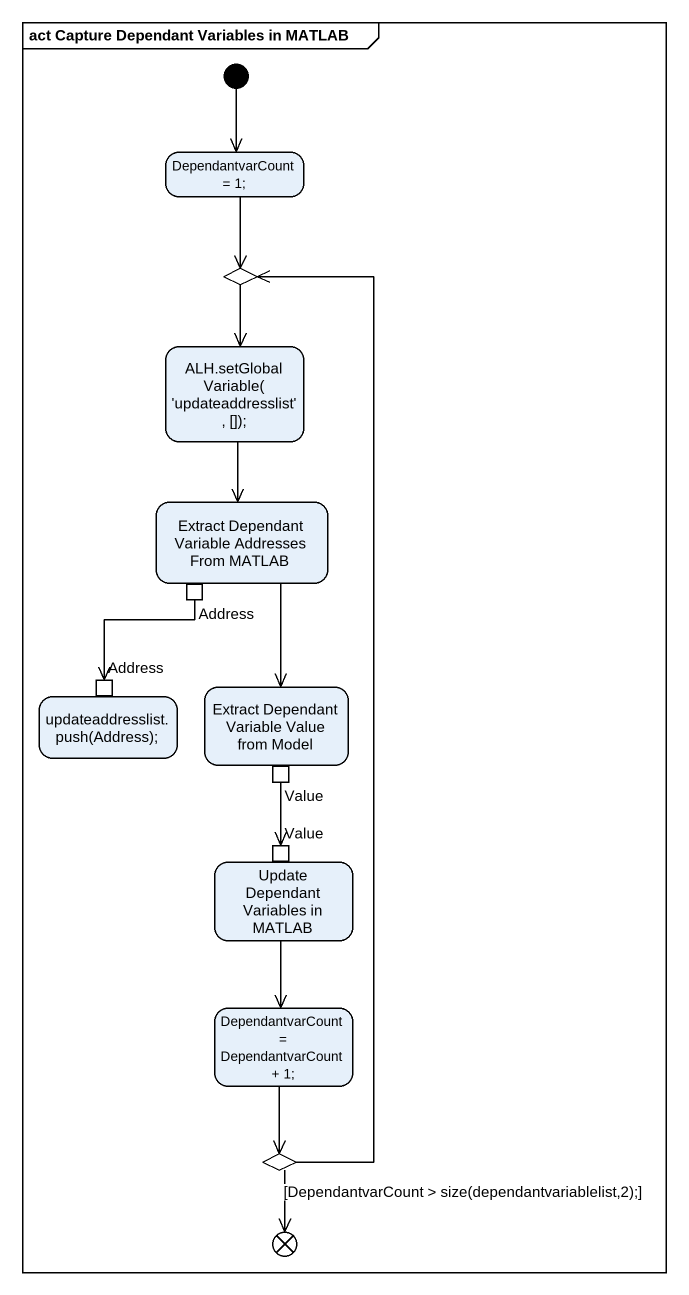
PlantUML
@startuml
mainframe act Capture Dependant Variables in MATLAB
hide empty description
state "DependantvarCount = 1;" as DependantvarCount_1
state choice1 <<choice>>
state "ALH.setGlobalVariable('updateaddresslist', []);" as ALH_setGlobalVariable
state "Extract Dependant Variable Addresses From MATLAB" as Extract_Dependant_Variable {
  state Address <<outputPin>>
}
state "updateaddresslist.push(Address);" as updateaddresslist_push {
  state "Address" as Address_2 <<inputPin>>
}
state "Extract Dependant Variable Value from Model" as Extract_Dependant_Variable_2 {
  state Value <<outputPin>>
}
state "Update Dependant Variables in MATLAB" as Update_Dependant_Variables {
  state "Value" as Value_2 <<inputPin>>
}
state "DependantvarCount = DependantvarCount + 1;" as DependantvarCount
state choice2 <<choice>>
state flowfinal1 <<end>>
[*] --> DependantvarCount_1
DependantvarCount_1 --> choice1
choice1 --> ALH_setGlobalVariable
ALH_setGlobalVariable --> Extract_Dependant_Variable
Extract_Dependant_Variable --> Extract_Dependant_Variable_2
Address --> Address_2
Value --> Value_2
Update_Dependant_Variables --> DependantvarCount
DependantvarCount --> choice2
choice2 -up-> choice1
choice2 --> flowfinal1 : [DependantvarCount > size(dependantvariablelist,2);]
@enduml
